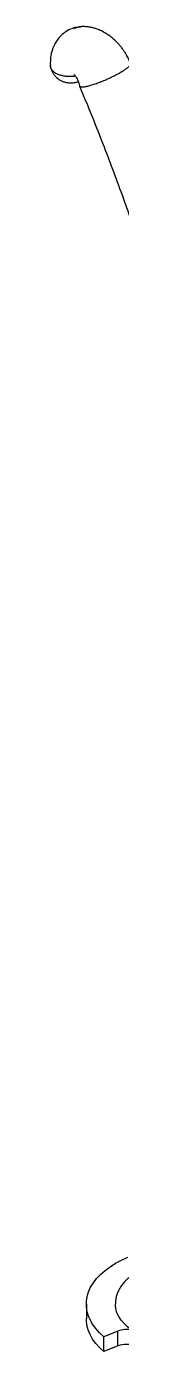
# Model space of a CAD drawing. Header units: millimetres. Extents: x 2710 to 8650, y -4054 to 146.
# Drawn here: x 6337 to 6376, y -2434 to -1704 of the extents above; entities that cross this region are included whole.
import ezdxf

# ---------------------------------------------------------------- set-up
doc = ezdxf.new("R2010")
doc.units = ezdxf.units.MM

# ---------------------------------------------------------------- blocks, each defined once
blk = doc.blocks.new('izometria')
at = {"linetype": 'Continuous'}
for p, q in [((1552.72, 1281.66), (1552.71, 1281.58)), ((1556.43, 610.76), (1556.43, 602.59)), ((1573.8, 595.81), (1566.12, 592.76)), ((1566.12, 584.6), (1566.12, 592.76)), ((1573.8, 587.65), (1573.8, 595.81)), ((1573.8, 587.65), (1566.12, 584.6))]:
    blk.add_line(p, q, dxfattribs=at)
at = {"linetype": 'Continuous', "flags": 128}
for points in [[(1566.12, 592.76), (1563.73, 594.95), (1561.65, 597.25), (1559.91, 599.64), (1558.51, 602.1), (1557.47, 604.62), (1556.78, 607.19), (1556.46, 609.77), (1556.5, 612.36), (1556.91, 614.94), (1557.68, 617.5), (1558.81, 620), (1560.3, 622.45), (1562.12, 624.82), (1564.27, 627.09), (1566.73, 629.26), (1569.5, 631.3), (1572.54, 633.21), (1575.84, 634.96), (1579.38, 636.56)], [(1581.39, 596.4), (1579.16, 598.11), (1577.23, 599.94), (1575.6, 601.87), (1574.3, 603.88), (1573.33, 605.95), (1572.71, 608.06), (1572.44, 610.2), (1572.43, 610.8)], [(1566.12, 584.6), (1563.73, 586.79), (1561.65, 589.09), (1559.91, 591.48), (1558.51, 593.94), (1557.47, 596.46), (1556.78, 599.02), (1556.46, 601.61), (1556.43, 602.59)]]:
    blk.add_lwpolyline(points, dxfattribs=at)
at = {"linetype": 'Continuous'}
for centre, radius, start, end in [((1578.61, 582.91), 13.77, 78.33648, 110.42845), ((1578.58, 575.11), 13.41, 67.46209, 110.86068)]:
    blk.add_arc(centre, radius, start, end, dxfattribs=at)
for points, knots in [([(1551.37, 1313.85), (1550.78, 1313.78), (1548.85, 1313.53), (1545.99, 1312.17), (1543.12, 1310.1), (1540.92, 1307.73), (1539.58, 1305.73), (1538.7, 1304.07), (1538.1, 1302.74), (1537.46, 1300.98), (1536.91, 1298.75), (1536.53, 1296.04), (1536.56, 1294.03), (1536.58, 1292.97)], [0, 0, 0, 0, 0.0640218, 0.2063305, 0.3312125, 0.4405725, 0.5478194, 0.5863321, 0.6395402, 0.708358, 0.7920812, 0.8897617, 1, 1, 1, 1]), ([(1553.37, 1314.24), (1552.74, 1314.16), (1551.48, 1314.01), (1550.29, 1313.44), (1549.68, 1313.16)], [0, 0, 0, 0, 0.493126, 1, 1, 1, 1]), ([(1549.68, 1313.16), (1550.27, 1313.45), (1551.41, 1314.02), (1552.63, 1314.15), (1553.22, 1314.21)], [0, 0, 0, 0, 0.51655, 1, 1, 1, 1]), ([(1580.8, 1293.91), (1580.45, 1294.79), (1579.8, 1296.4), (1578.64, 1298.57), (1577.6, 1300.28), (1576.73, 1301.56), (1576.06, 1302.45), (1575.36, 1303.36), (1574.39, 1304.51), (1572.93, 1306.08), (1571.1, 1307.78), (1568.94, 1309.46), (1566.6, 1310.98), (1564.23, 1312.2), (1562.05, 1313.06), (1560.04, 1313.67), (1558.11, 1314.07), (1556.09, 1314.27), (1554.51, 1314.38), (1553.59, 1314.22), (1553.38, 1314.18)], [0, 0, 0, 0, 0.079778, 0.1462, 0.19999, 0.241471, 0.270786, 0.289896, 0.334126, 0.391952, 0.462243, 0.536673, 0.61449, 0.691761, 0.75781, 0.811525, 0.867688, 0.920246, 0.981832, 1, 1, 1, 1]), ([(1539.66, 1288.56), (1539.4, 1288.72), (1538.89, 1289.04), (1538.23, 1289.58), (1537.67, 1290.15), (1537.29, 1290.68), (1537.02, 1291.15), (1536.83, 1291.59), (1536.69, 1292.04), (1536.61, 1292.49), (1536.57, 1292.8), (1536.58, 1292.97), (1536.58, 1292.99)], [0, 0, 0, 0, 0.13318, 0.266701, 0.400926, 0.536132, 0.616132, 0.707525, 0.810599, 0.895256, 0.988795, 1, 1, 1, 1]), ([(1536.66, 1292.28), (1536.71, 1292.01), (1536.82, 1291.39), (1537.21, 1290.24), (1537.88, 1288.8), (1538.74, 1287.58), (1539.64, 1286.59), (1540.53, 1285.79), (1541.73, 1284.95), (1543.14, 1284.23), (1544.76, 1283.67), (1546.54, 1283.34), (1548.43, 1283.27), (1550.29, 1283.46), (1551.47, 1283.81), (1552.03, 1283.98)], [0, 0, 0, 0, 0.040213, 0.095408, 0.183613, 0.279379, 0.319153, 0.386509, 0.459152, 0.539545, 0.625973, 0.717455, 0.813129, 0.91225, 1, 1, 1, 1]), ([(1552.75, 1281.54), (1552.84, 1281.41), (1553.02, 1281.15), (1553.95, 1281.04), (1555.37, 1281.16), (1557.24, 1281.54), (1559.48, 1282.17), (1562, 1283.01), (1564.69, 1284.02), (1567.46, 1285.18), (1570.2, 1286.43), (1572.8, 1287.74), (1575.17, 1289.04), (1577.22, 1290.29), (1578.87, 1291.44), (1580.08, 1292.46), (1580.72, 1293.28), (1580.94, 1293.78), (1580.78, 1293.92), (1580.76, 1293.94)], [0, 0, 0, 0, 0.053176, 0.11213, 0.170422, 0.228716, 0.287669, 0.347823, 0.409512, 0.47282, 0.537587, 0.603451, 0.669898, 0.736346, 0.802209, 0.866976, 0.930283, 0.991973, 1, 1, 1, 1]), ([(1550.39, 1287.02), (1550.1, 1286.97), (1549.35, 1286.86), (1548.29, 1286.8), (1547.26, 1286.78), (1546.46, 1286.8), (1545.54, 1286.86), (1544.54, 1286.97), (1543.44, 1287.17), (1542.41, 1287.42), (1541.41, 1287.74), (1540.48, 1288.12), (1539.93, 1288.42), (1539.66, 1288.56)], [0, 0, 0, 0, 0.0768404, 0.2004471, 0.2756416, 0.3441701, 0.4061916, 0.5162017, 0.6072192, 0.7062833, 0.8046099, 0.9024297, 1, 1, 1, 1]), ([(1549.62, 1287.91), (1549.63, 1287.89), (1549.64, 1287.87), (1549.85, 1287.65), (1550.08, 1287.39), (1550.41, 1287), (1550.83, 1286.41), (1551.32, 1285.59), (1551.85, 1284.51), (1552.37, 1283.16), (1552.58, 1282.18), (1552.69, 1281.65)], [0, 0, 0, 0, 0.165058, 0.224887, 0.276694, 0.345463, 0.432831, 0.5401, 0.668889, 0.821258, 1, 1, 1, 1]), ([(1552.71, 1281.52), (1554.2, 1277.94), (1557.62, 1269.72), (1562.79, 1256.81), (1568.24, 1242.81), (1573.54, 1228.75), (1578.69, 1214.62), (1583.68, 1200.45), (1588.51, 1186.25), (1593.18, 1172.01), (1597.67, 1157.76), (1601.99, 1143.5), (1606.13, 1129.23), (1610.1, 1114.97), (1613.88, 1100.71), (1617.47, 1086.48), (1620.88, 1072.27), (1624.1, 1058.08), (1627.12, 1043.94), (1629.96, 1029.84), (1632.6, 1015.79), (1635.04, 1001.79), (1637.28, 987.86), (1639.01, 976.35), (1639.91, 969.51), (1640.2, 967.27)], [0, 0, 0, 0, 0.033989, 0.077888, 0.121983, 0.166249, 0.210666, 0.255215, 0.299881, 0.344651, 0.389513, 0.434458, 0.479477, 0.524562, 0.569706, 0.614903, 0.660147, 0.705433, 0.750758, 0.796116, 0.841505, 0.886921, 0.93236, 0.977821, 1, 1, 1, 1]), ([(1591.68, 631.86), (1591.52, 631.81), (1590.49, 631.46), (1588.68, 630.69), (1586.26, 629.54), (1583.98, 628.25), (1581.83, 626.82), (1579.86, 625.27), (1578.08, 623.6), (1576.5, 621.81), (1575.16, 619.93), (1574.06, 617.95), (1573.22, 615.89), (1572.68, 613.76), (1572.42, 612.06), (1572.46, 611.07), (1572.47, 610.81)], [0, 0, 0, 0, 0.013611, 0.090694, 0.168806, 0.247742, 0.327297, 0.407303, 0.487593, 0.568016, 0.648453, 0.728865, 0.809327, 0.890058, 0.971439, 1, 1, 1, 1])]:
    blk.add_open_spline(points, degree=3, knots=knots, dxfattribs=at)

msp = doc.modelspace()

# ---------------------------------------------------------------- block references
msp.add_blockref('izometria', (4800.33, -3018.24))

doc.saveas('drawing.dxf')
